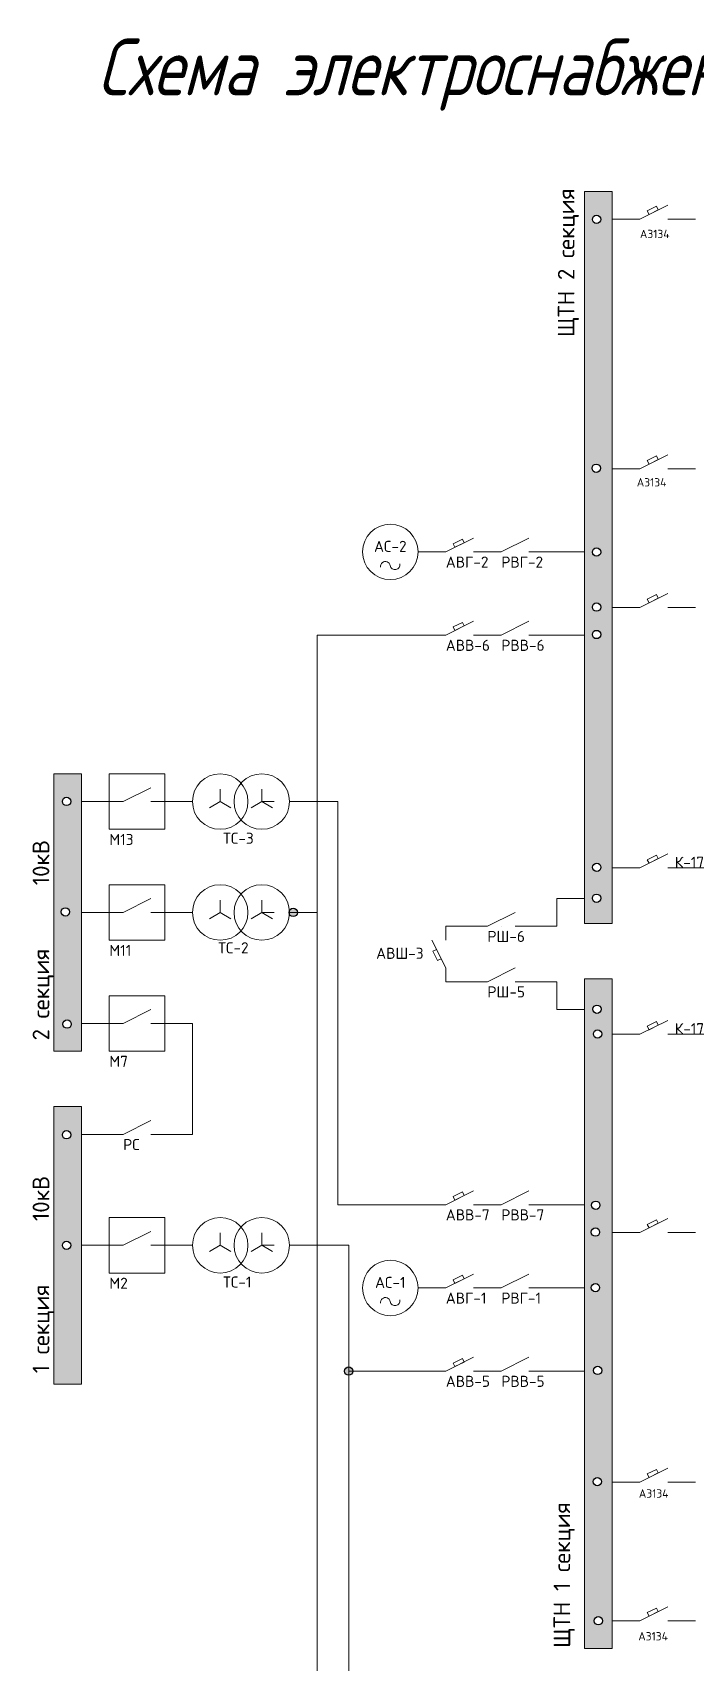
# Paper-space layout 'АСУ' of a CAD drawing. Extents: x 11 to 288, y 11 to 403.
# Drawn here: x 11.4 to 116.6, y 144.6 to 403.1 of the extents above; entities that cross this region are included whole.
import ezdxf

# ---------------------------------------------------------------- set-up
doc = ezdxf.new("R2010")
doc.units = 0
doc.header["$LTSCALE"] = 0.3
doc.layers.get('0').update_dxf_attribs({"linetype": 'CONTINUOUS', "lineweight": 15})
doc.layers.add('Text', color=242, linetype='CONTINUOUS', lineweight=15)
doc.styles.get("Standard").update_dxf_attribs({"font": 'isocpeur.ttf', "width": 0.8, "oblique": 15})
doc.styles.add('Аннотативный', font='arial.ttf')

psp = doc.layouts.new('АСУ')

# ---------------------------------------------------------------- hatches: boundary and pattern name
at = {"layer": 'Text'}
h = psp.add_hatch(color=7, dxfattribs=at)
h.paths.add_polyline_path([(98.96, 261.83), (103.36, 261.83), (103.36, 377.95), (98.96, 377.95)])
edge = h.paths.add_edge_path(flags=16)
edge.add_arc((100.88, 373.51), 0.66, 0, 360)
edge = h.paths.add_edge_path(flags=16)
edge.add_arc((100.82, 334.03), 0.66, 0, 360)
edge = h.paths.add_edge_path(flags=16)
edge.add_arc((100.88, 320.73), 0.66, 0, 360)
edge = h.paths.add_edge_path(flags=16)
edge.add_arc((100.88, 311.99), 0.66, 0, 360)
edge = h.paths.add_edge_path(flags=16)
edge.add_arc((100.88, 307.65), 0.66, 0, 360)
edge = h.paths.add_edge_path(flags=16)
edge.add_arc((100.91, 270.72), 0.66, 0, 360)
edge = h.paths.add_edge_path(flags=16)
edge.add_arc((100.88, 265.81), 0.66, 0, 360)
h = psp.add_hatch(color=7, dxfattribs=at)
edge = h.paths.add_edge_path(flags=16)
edge.add_arc((16.81, 281.17), 0.66, 0, 360)
edge = h.paths.add_edge_path(flags=16)
edge.add_arc((16.62, 263.65), 0.66, 0, 360)
edge = h.paths.add_edge_path(flags=16)
edge.add_arc((16.9, 245.85), 0.66, 0, 360)
h.paths.add_polyline_path([(14.78, 241.55), (19.18, 241.55), (19.18, 285.55), (14.78, 285.55)])
edge = h.paths.add_edge_path(flags=16)
edge.add_arc((16.8, 228.29), 0.66, 0, 360)
edge = h.paths.add_edge_path(flags=16)
edge.add_arc((16.8, 210.75), 0.66, 0, 360)
h.paths.add_polyline_path([(14.78, 188.75), (19.18, 188.75), (19.18, 232.75), (14.78, 232.75)])
h = psp.add_hatch(color=7, dxfattribs=at)
edge = h.paths.add_edge_path()
edge.add_arc((52.76, 263.55), 0.66, 0, 360)
edge = h.paths.add_edge_path()
edge.add_arc((61.56, 190.79), 0.66, 0, 360)
h = psp.add_hatch(color=7, dxfattribs=at)
edge = h.paths.add_edge_path(flags=16)
edge.add_arc((100.76, 217.11), 0.66, 0, 360)
edge = h.paths.add_edge_path(flags=16)
edge.add_arc((100.7, 212.84), 0.66, 0, 360)
edge = h.paths.add_edge_path(flags=16)
edge.add_arc((100.7, 204.04), 0.66, 0, 360)
edge = h.paths.add_edge_path(flags=16)
edge.add_arc((101.06, 190.91), 0.66, 0, 360)
edge = h.paths.add_edge_path(flags=16)
edge.add_arc((101, 173.26), 0.66, 0, 360)
edge = h.paths.add_edge_path(flags=16)
edge.add_arc((101.16, 151.19), 0.66, 0, 360)
h.paths.add_polyline_path([(98.96, 146.79), (103.36, 146.79), (103.36, 253.03), (98.96, 253.03)])
edge = h.paths.add_edge_path(flags=16)
edge.add_arc((101.04, 244.28), 0.66, 0, 360)
edge = h.paths.add_edge_path(flags=16)
edge.add_arc((100.94, 248.21), 0.66, 0, 360)

# ---------------------------------------------------------------- linework, layer by layer
for p, q in [((107.76, 373.55), (112.16, 375.75)), ((103.36, 373.55), (107.76, 373.55)), ((112.16, 373.55), (116.56, 373.55)), ((107.76, 333.95), (112.16, 336.15)), ((103.36, 333.95), (107.76, 333.95)), ((112.16, 333.95), (116.56, 333.95)), ((72.56, 320.75), (76.96, 320.75)), ((76.96, 320.75), (81.36, 322.95)), ((81.36, 320.75), (85.76, 320.75)), ((85.76, 320.75), (90.16, 322.95)), ((107.76, 311.95), (112.16, 314.15)), ((103.36, 311.95), (107.76, 311.95)), ((112.16, 311.95), (116.56, 311.95)), ((76.96, 307.55), (81.36, 309.75)), ((85.76, 307.55), (90.16, 309.75)), ((81.36, 307.55), (85.76, 307.55)), ((25.78, 281.15), (30.18, 283.35)), ((19.18, 281.15), (25.78, 281.15)), ((30.18, 281.15), (36.78, 281.15)), ((52.18, 281.15), (59.82, 281.15)), ((107.76, 270.63), (112.16, 272.83)), ((103.36, 270.63), (107.76, 270.63)), ((112.16, 270.63), (123.16, 270.63)), ((25.78, 263.55), (30.18, 265.75)), ((19.18, 263.55), (25.78, 263.55)), ((30.18, 263.55), (36.78, 263.55)), ((52.18, 263.55), (56.58, 263.55)), ((76.96, 261.37), (83.56, 261.37)), ((76.96, 259.17), (76.96, 261.37)), ((83.56, 261.37), (87.96, 263.57)), ((87.96, 261.37), (94.56, 261.37)), ((76.96, 254.77), (74.76, 259.17)), ((76.96, 252.57), (76.96, 254.77)), ((83.56, 252.57), (87.96, 254.77)), ((76.96, 252.57), (83.56, 252.57)), ((87.96, 252.57), (94.56, 252.57)), ((19.18, 245.95), (25.78, 245.95)), ((25.78, 245.95), (30.18, 248.15)), ((30.18, 245.95), (36.78, 245.95)), ((107.76, 244.23), (112.16, 246.43)), ((103.36, 244.23), (107.76, 244.23)), ((112.16, 244.23), (123.16, 244.23)), ((25.78, 228.35), (30.18, 230.55)), ((19.18, 228.35), (25.78, 228.35)), ((30.18, 228.35), (36.78, 228.35)), ((76.96, 217.19), (81.36, 219.39)), ((81.36, 217.19), (85.76, 217.19)), ((85.76, 217.19), (90.16, 219.39)), ((107.76, 212.79), (112.16, 214.99)), ((25.78, 210.75), (30.18, 212.95)), ((103.36, 212.79), (107.76, 212.79)), ((112.16, 212.79), (116.56, 212.79)), ((19.18, 210.75), (25.78, 210.75)), ((30.18, 210.75), (36.78, 210.75)), ((52.18, 210.75), (56.58, 210.75)), ((76.96, 203.99), (81.36, 206.19)), ((85.76, 203.99), (90.16, 206.19)), ((72.56, 203.99), (76.96, 203.99)), ((81.36, 203.99), (85.76, 203.99)), ((76.96, 190.79), (81.36, 192.99)), ((85.76, 190.79), (90.16, 192.99)), ((81.36, 190.79), (85.76, 190.79)), ((107.76, 173.19), (112.16, 175.39)), ((103.36, 173.19), (107.76, 173.19)), ((112.16, 173.19), (116.56, 173.19)), ((107.76, 151.19), (112.16, 153.39)), ((103.36, 151.19), (107.76, 151.19)), ((112.16, 151.19), (116.56, 151.19))]:
    psp.add_line(p, q)
at = {"linetype": 'Continuous'}
for p, q in [((90.16, 320.75), (98.96, 320.75)), ((56.58, 307.55), (76.96, 307.55)), ((56.58, 102.64), (56.58, 307.55)), ((90.16, 307.55), (98.96, 307.55)), ((41.18, 281.15), (41.18, 283.13)), ((47.78, 281.15), (47.78, 283.13)), ((41.18, 281.15), (39.47, 280.17)), ((41.18, 281.15), (42.88, 280.17)), ((47.78, 281.15), (46.07, 280.17)), ((47.78, 281.15), (49.48, 280.17)), ((47.78, 281.15), (49.75, 281.15)), ((41.18, 263.55), (41.18, 265.53)), ((47.78, 263.55), (47.78, 265.53)), ((94.56, 261.37), (94.56, 265.77)), ((94.56, 265.77), (98.96, 265.77)), ((41.18, 263.55), (39.47, 262.57)), ((41.18, 263.55), (42.88, 262.57)), ((47.78, 263.55), (46.07, 262.57)), ((47.78, 263.55), (49.48, 262.57)), ((47.78, 263.55), (49.75, 263.55)), ((85.76, 261.37), (85.76, 261.37)), ((94.56, 252.57), (94.56, 248.17)), ((36.78, 245.95), (36.78, 228.35)), ((94.56, 248.17), (98.96, 248.17)), ((59.82, 217.19), (76.96, 217.19)), ((90.16, 217.19), (98.96, 217.19)), ((41.18, 210.75), (41.18, 212.73)), ((47.78, 210.75), (47.78, 212.73)), ((41.18, 210.75), (39.47, 209.77)), ((41.18, 210.75), (42.88, 209.77)), ((47.78, 210.75), (46.07, 209.77)), ((47.78, 210.75), (49.48, 209.77)), ((47.78, 210.75), (49.75, 210.75)), ((52.76, 210.75), (61.56, 210.75)), ((61.56, 210.75), (61.56, 49.84)), ((90.16, 203.99), (98.96, 203.99)), ((76.96, 190.79), (61.56, 190.79)), ((90.16, 190.79), (98.96, 190.79))]:
    psp.add_line(p, q, dxfattribs=at)
for points in [[(98.96, 261.83), (103.36, 261.83), (103.36, 377.95), (98.96, 377.95)], [(109.21, 374.28), (110.67, 375.01), (110.39, 375.58), (108.93, 374.85)], [(109.21, 334.68), (110.67, 335.41), (110.39, 335.98), (108.93, 335.25)], [(78.41, 321.48), (79.87, 322.21), (79.59, 322.78), (78.13, 322.05)], [(109.21, 312.68), (110.67, 313.41), (110.39, 313.98), (108.93, 313.25)], [(78.41, 308.28), (79.87, 309.01), (79.59, 309.58), (78.13, 308.85)], [(14.78, 241.55), (19.18, 241.55), (19.18, 285.55), (14.78, 285.55)], [(23.58, 276.75), (32.38, 276.75), (32.38, 285.55), (23.58, 285.55)], [(109.21, 271.36), (110.67, 272.09), (110.39, 272.66), (108.93, 271.93)], [(23.58, 259.15), (32.38, 259.15), (32.38, 267.95), (23.58, 267.95)], [(76.23, 256.22), (75.5, 257.68), (74.93, 257.4), (75.66, 255.94)], [(98.96, 146.79), (103.36, 146.79), (103.36, 253.03), (98.96, 253.03)], [(23.58, 241.55), (32.38, 241.55), (32.38, 250.35), (23.58, 250.35)], [(109.21, 244.96), (110.67, 245.69), (110.39, 246.26), (108.93, 245.53)], [(14.78, 188.75), (19.18, 188.75), (19.18, 232.75), (14.78, 232.75)], [(78.41, 217.92), (79.87, 218.64), (79.59, 219.21), (78.13, 218.48)], [(23.58, 206.35), (32.38, 206.35), (32.38, 215.15), (23.58, 215.15)], [(109.21, 213.52), (110.67, 214.24), (110.39, 214.81), (108.93, 214.08)], [(78.41, 204.72), (79.87, 205.44), (79.59, 206.01), (78.13, 205.28)], [(78.41, 191.52), (79.87, 192.24), (79.59, 192.81), (78.13, 192.08)], [(109.21, 173.92), (110.67, 174.64), (110.39, 175.21), (108.93, 174.48)], [(109.21, 151.92), (110.67, 152.64), (110.39, 153.21), (108.93, 152.48)]]:
    psp.add_lwpolyline(points, close=True)
at = {"linetype": 'Continuous', "lineweight": -2}
for centre in [(100.88, 373.51), (100.82, 334.03), (100.88, 320.73), (100.88, 311.99), (100.88, 307.65), (16.81, 281.17), (100.91, 270.72), (100.88, 265.81), (16.62, 263.65), (52.76, 263.55), (100.94, 248.21), (16.9, 245.85), (101.04, 244.28), (16.8, 228.29), (100.76, 217.11), (100.7, 212.84), (16.8, 210.75), (100.7, 204.04), (61.56, 190.79), (101.06, 190.91), (101, 173.26), (101.16, 151.19)]:
    psp.add_circle(centre, 0.66, dxfattribs=at)
for centre in [(68.16, 320.75), (41.18, 281.15), (47.78, 281.15), (41.18, 263.55), (47.78, 263.55), (41.18, 210.75), (47.78, 210.75), (68.16, 203.99)]:
    psp.add_circle(centre, 4.4)
for centre, start, end in [((67.39, 318.45), 10, 190), ((68.92, 318.72), 190, 10), ((67.39, 201.69), 10, 190), ((68.92, 201.96), 190, 10)]:
    psp.add_arc(centre, 0.774, start, end)
at = {"layer": 'Text', "color": 7}
psp.add_line((59.82, 281.15), (59.82, 217.19), dxfattribs=at)

# ---------------------------------------------------------------- texts
at = {"linetype": 'Continuous', "lineweight": -2, "insert": (133.17, 402.19), "char_height": 9, "attachment_point": 2}
psp.add_mtext_dynamic_manual_height_columns('Схема электроснабжения узла связи АСУ (ЧЗ-320)', width=287.6662, gutter_width=20, heights=[0], dxfattribs=at)
at = {"rotation": 90, "style": 'Аннотативный'}
for s, width, insert, char_height, attachment_point in [('{\\fISOCPEUR|b0|i0|c204|p34;\\H0.25x;\\P\\H6x;ЩТН 2 секция}', 62.7567, (94, 354.84), 1.76, 1), ('{\\fGulimChe|b0|i0|c204|p49; \\fISOCPEUR|b0|i0|c204|p34;2 секция      10кВ}', 87.4015, (14.78, 241.55), 2.64, 7), ('{\\fGulimChe|b0|i0|c204|p49; \\fISOCPEUR|b0|i0|c204|p34;1 секция      10кВ}', 87.4015, (14.78, 188.75), 2.64, 7), ('{\\fISOCPEUR|b0|i0|c204|p34;\\H0.25x;\\P\\H6x;ЩТН 1 секция}', 62.7567, (93.32, 146.88), 1.76, 1)]:
    psp.add_mtext_dynamic_manual_height_columns(s, width=width, gutter_width=20, heights=[0], dxfattribs=dict(at, insert=insert, char_height=char_height, attachment_point=attachment_point))
at = {"char_height": 1.76, "style": 'Аннотативный'}
for s, width, insert, attachment_point in [('{\\fGulimChe|b0|i0|c204|p49;\\H1.25x; \\fISOCPEUR|b0|i0|c204|p34;\\H0.6x;А3134}', 19.5388, (109.39, 370.53), 8), ('{\\fGulimChe|b0|i0|c204|p49;\\H1.25x; \\fISOCPEUR|b0|i0|c204|p34;\\H0.6x;А3134}', 19.5388, (108.89, 331.13), 8), ('{\\fISOCPEUR|b0|i0|c204|p34;\\H0.25x;\\P\\H4x;АС-2}', 19.5831, (68.16, 320.75), 8), ('{\\fISOCPEUR|b0|i0|c204|p34;\\H0.25x;\\P\\H4x;АВГ-2}', 19.5831, (76.96, 320.75), 1), ('{\\fISOCPEUR|b0|i0|c204|p34;\\H0.25x;\\P\\H4x;РВГ-2}', 19.5831, (85.76, 320.75), 1), ('{\\fISOCPEUR|b0|i0|c204|p34;\\H0.25x;\\P\\H4x;АВВ-6}', 19.5831, (76.96, 307.55), 1), ('{\\fISOCPEUR|b0|i0|c204|p34;\\H0.25x;\\P\\H4x;РВВ-6}', 19.5831, (85.76, 307.55), 1), ('{\\fISOCPEUR|b0|i0|c204|p34;\\H0.25x;\\P\\H4x;М13}', 19.5831, (23.58, 276.75), 1), ('{\\fISOCPEUR|b0|i0|c204|p34;\\H0.25x;\\P\\H4x;ТС-3}', 19.5831, (41.63, 276.94), 1), ('\\pt0;{\\fISOCPEUR|b0|i0|c204|p34; К-176А}  ', 52.2505, (112.16, 270.63), 7), ('{\\fISOCPEUR|b0|i0|c204|p34;\\H0.25x;\\P\\H4x;ТС-2}', 19.5831, (40.85, 259.56), 1), ('{\\fISOCPEUR|b0|i0|c204|p34;\\H0.25x;\\P\\H4x;РШ-6}', 19.5831, (83.56, 261.37), 1), ('{\\fISOCPEUR|b0|i0|c204|p34;\\H0.25x;\\P\\H4x;М11}', 19.5831, (23.58, 259.15), 1), ('{\\fISOCPEUR|b0|i0|c204|p34;\\H0.25x;\\P\\H4x;АВШ-3}', 19.5831, (65.91, 258.69), 1), ('{\\fISOCPEUR|b0|i0|c204|p34;\\H0.25x;\\P\\H4x;РШ-5}', 19.5831, (83.56, 252.57), 1), ('\\pt0;{\\fISOCPEUR|b0|i0|c204|p34; К-177А}  ', 52.2505, (112.16, 244.23), 7), ('{\\fISOCPEUR|b0|i0|c204|p34;\\H0.25x;\\P\\H4x;М7}', 19.5831, (23.58, 241.55), 1), ('{\\fISOCPEUR|b0|i0|c204|p34;\\H0.25x;\\P\\H4x;РС}', 19.5831, (25.78, 228.35), 1), ('{\\fISOCPEUR|b0|i0|c204|p34;\\H0.25x;\\P\\H4x;АВВ-7}', 19.5831, (76.96, 217.19), 1), ('{\\fISOCPEUR|b0|i0|c204|p34;\\H0.25x;\\P\\H4x;РВВ-7}', 19.5831, (85.76, 217.19), 1), ('{\\fISOCPEUR|b0|i0|c204|p34;\\H0.25x;\\P\\H4x;М2}', 19.5831, (23.58, 206.35), 1), ('{\\fISOCPEUR|b0|i0|c204|p34;\\H0.25x;\\P\\H4x;ТС-1}', 19.5831, (41.63, 206.54), 1), ('{\\fISOCPEUR|b0|i0|c204|p34;\\H0.25x;\\P\\H4x;АС-1}', 19.5831, (68.16, 203.99), 8), ('{\\fISOCPEUR|b0|i0|c204|p34;\\H0.25x;\\P\\H4x;АВГ-1}', 19.5831, (76.96, 203.99), 1), ('{\\fISOCPEUR|b0|i0|c204|p34;\\H0.25x;\\P\\H4x;РВГ-1}', 19.5831, (85.76, 203.99), 1), ('{\\fISOCPEUR|b0|i0|c204|p34;\\H0.25x;\\P\\H4x;АВВ-5}', 19.5831, (76.96, 190.79), 1), ('{\\fISOCPEUR|b0|i0|c204|p34;\\H0.25x;\\P\\H4x;РВВ-5}', 19.5831, (85.76, 190.79), 1), ('{\\fGulimChe|b0|i0|c204|p49;\\H1.25x; \\fISOCPEUR|b0|i0|c204|p34;\\H0.6x;А3134}', 19.5388, (109.22, 170.72), 8), ('{\\fGulimChe|b0|i0|c204|p49;\\H1.25x; \\fISOCPEUR|b0|i0|c204|p34;\\H0.6x;А3134}', 19.5388, (109.13, 148.07), 8)]:
    psp.add_mtext_dynamic_manual_height_columns(s, width=width, gutter_width=20, heights=[0], dxfattribs=dict(at, insert=insert, attachment_point=attachment_point))

doc.saveas('drawing.dxf')
